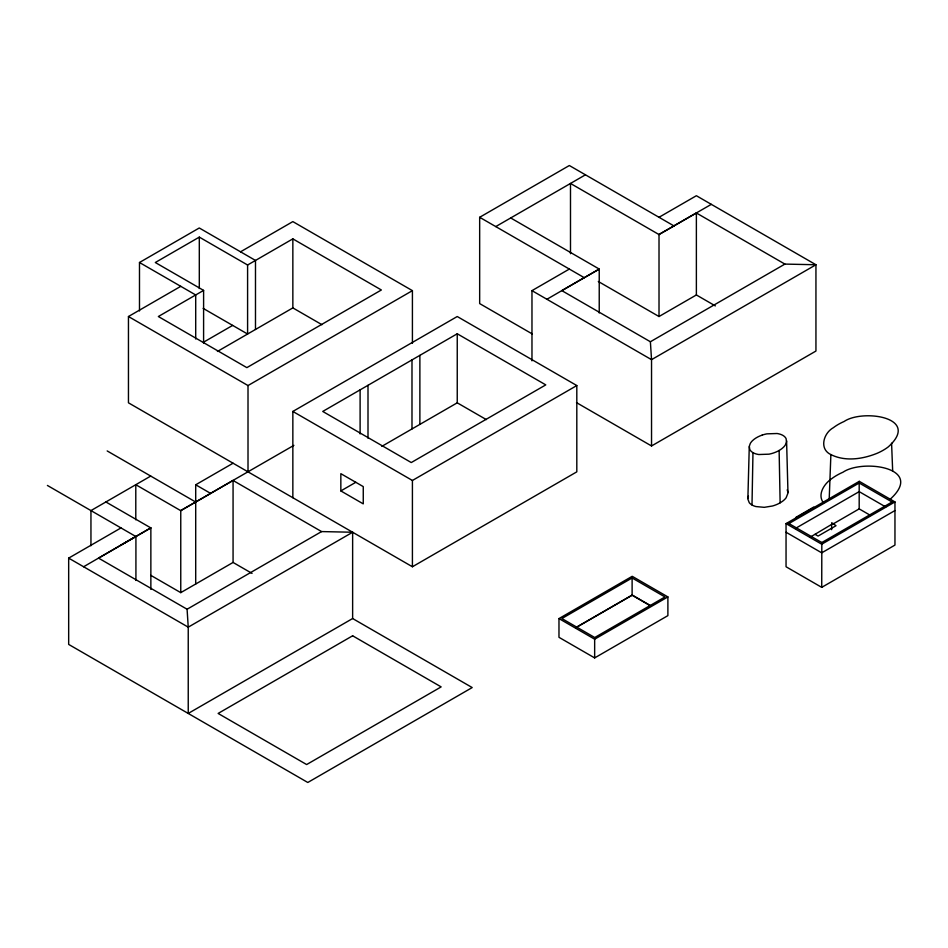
<?xml version="1.0" encoding="UTF-8"?>
<svg xmlns="http://www.w3.org/2000/svg" width="948" height="948" viewBox="0 0 948 948"><rect width="100%" height="100%" fill="white"/><g stroke="black" fill="none" stroke-linecap="round" stroke-linejoin="round"><path stroke-width="1.42" d="M203.595 343.271L203.607 290.396L155.306 262.513L199.305 237.119L247.594 265.002L292.849 238.872L381.369 289.981L246.859 367.634L158.34 316.525L203.607 290.396M247.594 265.002L247.594 334.028L203.145 308.373M762.156 435.108A27.575 15.926 0 0 0 752.451 440.713A24.423 14.102 0 0 0 750.318 443.415L749.311 446.2L749.726 449.281A13.331 7.703 0 0 0 750.52 450.584A12.288 7.086 0 0 0 752.973 452.646A12.288 7.086 0 0 0 757.251 454.234A13.331 7.703 0 0 0 758.803 454.519L768.958 454.175A24.423 14.102 0 0 0 773.627 452.943A27.575 15.926 0 0 0 783.392 447.314A24.423 14.102 0 0 0 785.525 444.612L786.532 441.827L786.117 438.746A13.331 7.703 0 0 0 785.323 437.443A12.288 7.086 0 0 0 782.87 435.381A12.288 7.086 0 0 0 778.592 433.805A13.331 7.703 0 0 0 777.04 433.509L766.885 433.852A24.423 14.102 0 0 0 762.216 435.085M749.264 446.745L747.865 499.063L749.252 502.689A13.556 7.833 0 0 0 751.989 504.976A13.556 7.833 0 0 0 755.971 506.564L764.266 507.334L772.442 506.007A28.404 16.4 0 0 0 780.121 502.831A28.167 16.258 0 0 0 786.093 497.83L787.978 493.09L786.579 440.749M752.001 504.976L752.973 452.646M829.227 498.684L830.886 454.59C818.847 449.008 823.587 433.082 833.292 427.738A56.11 32.398 0 0 1 844.17 421.457C862.348 408.932 921.492 416.99 888.252 446.911A56.11 32.398 0 0 1 877.374 453.191C862.905 459.105 845.379 461.854 830.886 454.59M859.279 481.335L859.184 483.006L788.937 523.557L786.046 523.616L821.726 544.211L894.959 501.93L892.068 501.99L821.821 542.54L821.726 587.357L786.046 566.762L786.046 523.616L859.279 481.335L894.959 501.93L894.959 545.076L821.726 587.357M747.865 498.482L748.41 496.112M890.089 499.323C925.544 467.4 862.455 458.82 843.068 472.175A59.854 34.555 0 0 0 831.455 478.87C824.144 483.907 817.034 494.655 823.539 502.997M150.732 527.846L120.882 545.136M83.614 566.762L135.789 536.485M546.925 299.272L584.193 277.646M139.486 310.968L139.486 262.501L199.27 227.982L255.486 260.439L255.486 329.466M292.849 497.724L292.849 411.444L457.244 316.525L576.811 385.552L576.811 471.843L412.416 566.762L128.454 402.817L128.454 316.525L180.76 286.332M240.543 251.812L292.849 221.607L412.416 290.645L412.416 343.295M203.737 342.086L232.651 325.401M217.424 351.447L292.849 307.899L321.941 324.69M532.195 333.909L479.664 303.585L479.664 217.293L569.345 165.521L673.957 225.92L658.872 234.476M495.757 226.584L585.437 174.823M128.454 316.525L248.009 385.552L412.416 290.645M150.732 476.074L90.949 510.593L90.949 545.728M150.862 589.407L150.862 527.929L98.556 558.123L187.088 609.232L188.237 627.161L188.237 713.441L352.632 618.534L472.199 687.561L307.792 782.479L68.671 644.415L68.671 558.123L120.977 527.929M195.703 584.015L195.703 484.784L233.066 463.216M457.244 333.779L322.735 411.444L411.266 462.553L545.775 384.888L457.244 333.779L457.244 402.817L381.831 446.354M531.97 360.844L531.97 290.645L569.345 269.066M659.014 217.293L696.377 195.726L815.944 264.753L815.944 351.044L651.537 445.963L576.491 402.627M180.63 510.593L210.646 493.41L195.703 484.784M135.789 519.836L135.789 484.712L180.76 510.676L233.066 480.47L321.585 531.579L352.632 532.243L352.632 618.534M210.551 493.363L293.892 445.359M570.495 253.709L570.495 183.45L659.014 234.559L696.377 212.98L784.897 264.089L815.944 264.753L651.537 359.671L531.97 290.645M340.842 490.922L363.262 503.874L363.262 486.608L340.842 473.668L340.842 490.922L355.796 482.295M150.779 575.329L180.76 592.642L233.066 562.448L252.038 573.398M598.307 281.485L659.014 316.525L696.377 294.958L715.349 305.908M187.088 609.232L321.585 531.579M599.231 312.982L599.231 269.066L561.868 290.645L650.387 341.754L784.897 264.089M292.849 411.444L412.416 480.47L576.811 385.552M352.632 532.243L188.237 627.161L68.671 558.123M558.976 618.582L632.209 576.301L667.89 596.908L667.89 615.631L594.657 657.912L558.976 637.317L558.976 618.582L594.657 639.189L667.89 596.908M632.115 577.972L561.868 618.534L594.751 637.518L664.986 596.956L632.115 577.972L632.115 595.237L575.91 627.671M576.645 627.102L632.209 595.036L650.044 605.334M795.858 517.383L813.787 507.026M795.325 528.498L859.184 491.633L885.74 506.967M815.09 534.34L818.088 536.07L836.018 525.713L833.031 523.569L810.113 537.22M833.031 523.995L859.184 508.886L870.572 515.463M894.959 510.557L821.726 552.838L786.046 532.243M673.862 225.873L711.32 204.353M510.711 217.957L599.231 269.066L584.288 277.693L479.664 217.293M892.068 501.99L859.184 483.006L859.184 508.886M831.633 522.763L833.031 523.569M788.937 523.557L821.821 542.54M457.244 402.817L486.336 419.609M139.486 262.501L195.703 294.958L195.703 339.017M632.115 595.237L651.075 606.187M107.183 450.94L195.703 502.037M105.892 501.966L150.862 527.929M47.4 485.447L135.919 536.556L135.919 580.472M787.219 489.832L787.978 492.51M650.387 341.754L651.537 359.671L651.537 445.963M891.582 443.214L892.66 470.694M779.126 450.49L780.133 502.831M831.633 524.137L831.633 529.659M696.377 212.98L696.377 294.958M659.014 234.559L659.014 316.525M594.657 639.189L594.657 657.912M419.881 355.358L419.881 424.384M412.416 480.47L412.416 566.762M411.989 359.908L411.989 428.946M368.002 385.315L368.002 438.189M360.11 389.865L360.11 433.935M292.849 238.872L292.849 307.899M248.009 385.552L248.009 471.843M233.066 480.47L233.066 562.448M199.305 237.119L199.305 288.524M180.76 510.676L180.76 592.642M352.632 635.788L218.123 713.441L306.642 764.55L441.152 686.897L352.632 635.788"/></g></svg>
